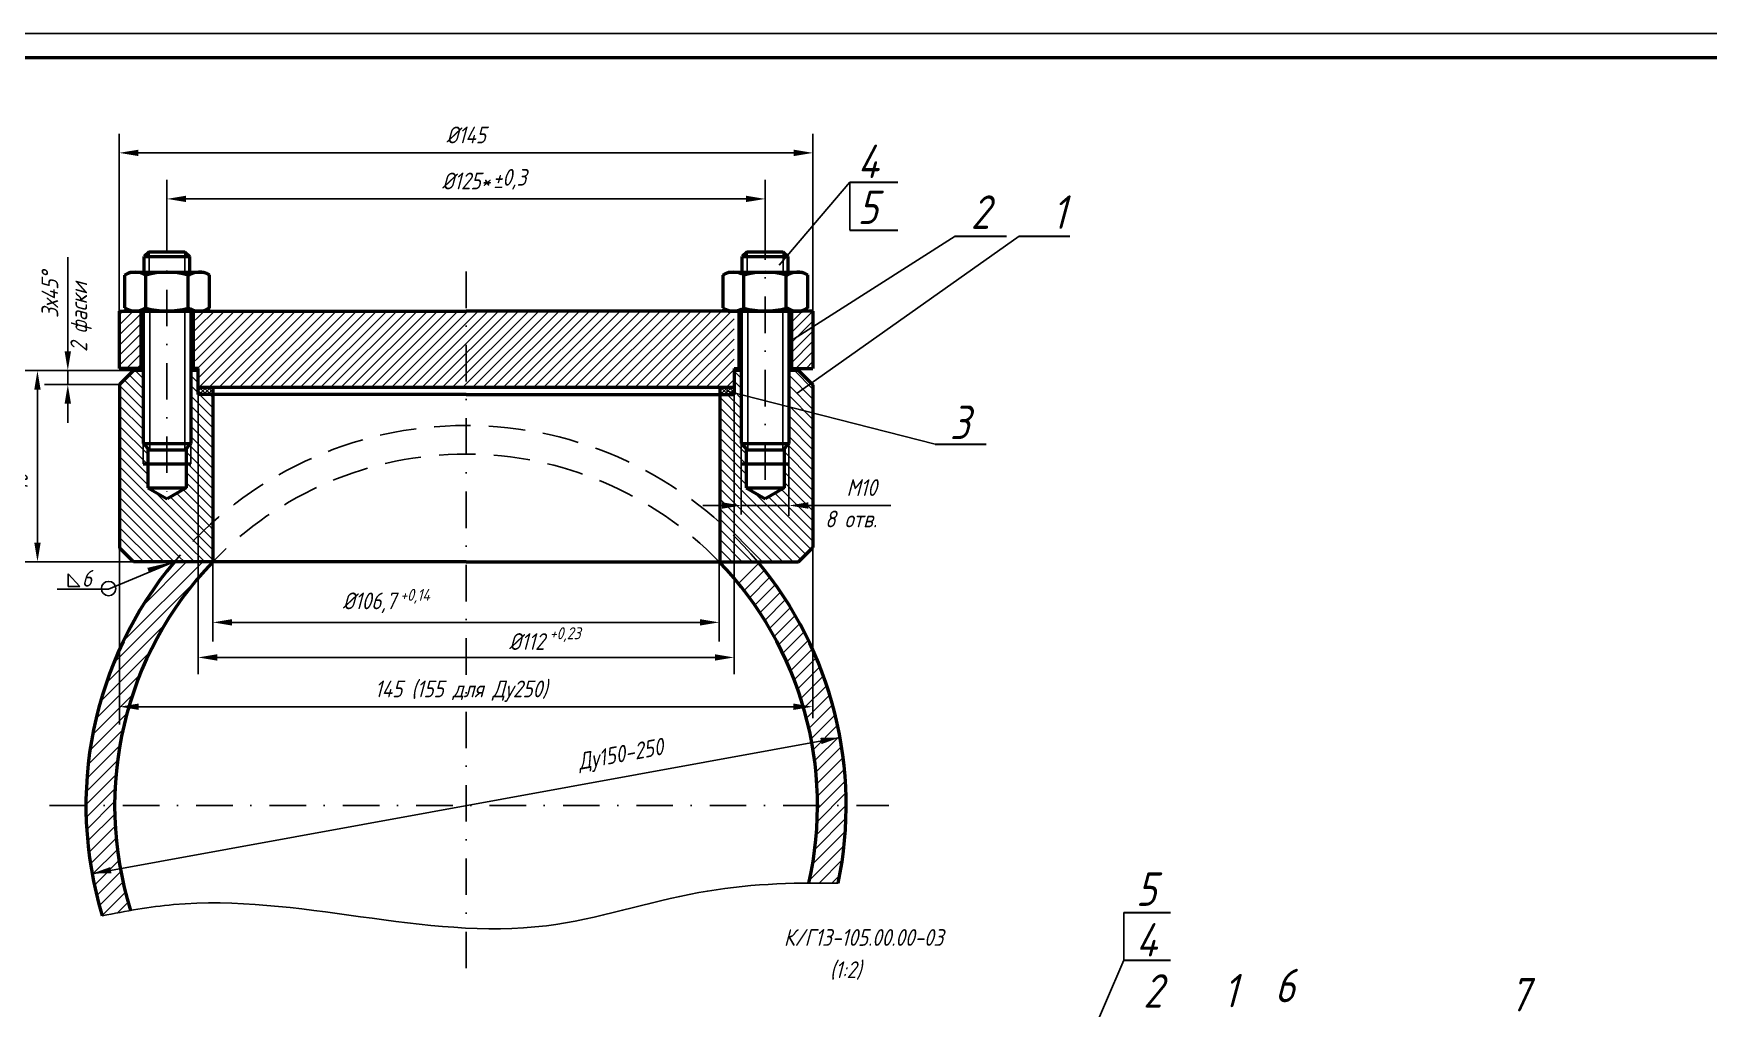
# Model space of a CAD drawing. Header units: inches. Extents: x 4333 to 5224, y 1590 to 2010.
# Drawn here: x 4669.2 to 5019.5, y 1806.3 to 2010.2 of the extents above; entities that cross this region are included whole.
import ezdxf

# ---------------------------------------------------------------- set-up
doc = ezdxf.new("R2010")
doc.units = ezdxf.units.IN
doc.header["$LTSCALE"] = 0.6
doc.header["$MEASUREMENT"] = 0
doc.linetypes.add('DASHDOT', pattern=[25.4, 12.7, -6.35, 0, -6.35])
doc.linetypes.add('DASHED', pattern=[19.05, 12.7, -6.35])
doc.styles.get("Standard").update_dxf_attribs({"font": 'romand.shx', "width": 0.8, "oblique": 15, "height": 3.5})
doc.dimstyles.get("Standard").update_dxf_attribs({"dimtxt": 3.5, "dimasz": 4, "dimexe": 4, "dimexo": 0, "dimgap": 2, "dimtad": 1, "dimrnd": 0.05, "dimtxsty": 'Standard', "dimcen": 0.09, "dimadec": 0, "dimazin": 2, "dimtfac": 1, "dimtmove": 0, "dimatfit": 3, "dimfxl": 0, "dimtolj": 1, "dimtzin": 0, "dimlwd": 25, "dimlwe": 25, "dimarcsym": 0})
pattern_1 = [(45, (-4453.5315, 795.3438), (-1.06066017, 1.06066017), [])]

# ---------------------------------------------------------------- blocks, each defined once
blk = doc.blocks.new('*D313')
at = {"color": 0, "linetype": 'Continuous', "lineweight": 25}
for p, q in [((4689.24, 1939.73), (4666.05, 1939.73)), ((4670.05, 1935.73), (4670.05, 1903.73)), ((4688.94, 1899.73), (4666.05, 1899.73))]:
    blk.add_line(p, q, dxfattribs=at)
at = {"color": 0, "linetype": 'Continuous'}
for points in [[(4669.39, 1935.73), (4670.72, 1935.73), (4670.05, 1939.73)], [(4669.39, 1903.73), (4670.72, 1903.73), (4670.05, 1899.73)]]:
    blk.add_solid(points, dxfattribs=at)
at = {"layer": 'DEFPOINTS', "color": 0, "linetype": 'Continuous'}
for p in [(4689.24, 1939.73), (4670.05, 1899.73), (4688.94, 1899.73)]:
    blk.add_point(p, dxfattribs=at)
at = {"color": 0, "linetype": 'Continuous', "lineweight": 25, "insert": (4666.3, 1916.15), "char_height": 3.5, "attachment_point": 5, "rotation": 90}
blk.add_mtext('\\A1;40', dxfattribs=at)
blk = doc.blocks.new('*D323')
at = {"color": 0, "lineweight": 25}
for p, q in [((4676.4, 1943.73), (4676.4, 1963.43)), ((4690.14, 1939.73), (4672.4, 1939.73)), ((4676.4, 1936.83), (4676.4, 1939.73)), ((4687.24, 1936.83), (4672.4, 1936.83)), ((4676.4, 1932.83), (4676.4, 1928.83))]:
    blk.add_line(p, q, dxfattribs=at)
at = {"color": 0}
for points in [[(4675.73, 1943.73), (4677.07, 1943.73), (4676.4, 1939.73)], [(4675.73, 1932.83), (4677.07, 1932.83), (4676.4, 1936.83)]]:
    blk.add_solid(points, dxfattribs=at)
at = {"layer": 'DEFPOINTS', "color": 0}
for p in [(4676.4, 1939.73), (4690.14, 1939.73), (4687.24, 1936.83)]:
    blk.add_point(p, dxfattribs=at)
at = {"color": 0, "insert": (4672.65, 1955.58), "char_height": 3.5, "attachment_point": 5, "rotation": 90}
blk.add_mtext('\\A1;3х45%%D', dxfattribs=at)
blk = doc.blocks.new('*D318')
at = {"color": 0, "lineweight": 25}
for p, q in [((4697.14, 1964.85), (4697.14, 1979.63)), ((4822.24, 1964.85), (4822.24, 1979.63)), ((4701.14, 1975.63), (4818.24, 1975.63))]:
    blk.add_line(p, q, dxfattribs=at)
at = {"color": 0}
for points in [[(4701.14, 1976.3), (4701.14, 1974.97), (4697.14, 1975.63)], [(4818.24, 1976.3), (4818.24, 1974.97), (4822.24, 1975.63)]]:
    blk.add_solid(points, dxfattribs=at)
at = {"layer": 'DEFPOINTS', "color": 0}
for p in [(4822.24, 1975.63), (4697.14, 1964.85), (4822.24, 1964.85)]:
    blk.add_point(p, dxfattribs=at)
at = {"color": 0, "insert": (4759.69, 1979.38), "char_height": 3.5, "attachment_point": 5}
blk.add_mtext('\\A1;%%C125*', dxfattribs=at)
blk = doc.blocks.new('*D330')
at = {"color": 0, "lineweight": 25}
for p, q in [((4687.14, 1952.18), (4687.14, 1989.26)), ((4832.24, 1952.18), (4832.24, 1989.26)), ((4691.14, 1985.26), (4828.24, 1985.26))]:
    blk.add_line(p, q, dxfattribs=at)
at = {"color": 0}
for points in [[(4691.14, 1985.92), (4691.14, 1984.59), (4687.14, 1985.26)], [(4828.24, 1985.92), (4828.24, 1984.59), (4832.24, 1985.26)]]:
    blk.add_solid(points, dxfattribs=at)
at = {"layer": 'DEFPOINTS', "color": 0}
for p in [(4832.24, 1985.26), (4687.14, 1952.18), (4832.24, 1952.18)]:
    blk.add_point(p, dxfattribs=at)
at = {"color": 0, "insert": (4759.69, 1989.01), "char_height": 3.5, "attachment_point": 5}
blk.add_mtext('\\A1;%%C145', dxfattribs=at)

msp = doc.modelspace()

# ---------------------------------------------------------------- hatches: boundary and pattern name
h = msp.add_hatch()
h.set_pattern_fill('ANSI31', color=256, scale=12, style=0)
h.set_pattern_definition(pattern_1)
h.paths.add_polyline_path([(4832.243, 1952.183), (4827.743, 1952.183), (4827.743, 1940.183), (4832.243, 1940.183)])
h.paths.add_polyline_path([(4815.743, 1952.183), (4813.113, 1952.183), (4809.152, 1952.183), (4813.998, 1936.183), (4815.743, 1936.183)])
h.paths.add_polyline_path([(4809.152, 1952.183), (4759.693, 1952.183), (4759.693, 1936.183), (4813.998, 1936.183)])
h.paths.add_polyline_path([(4759.693, 1952.183), (4703.643, 1952.183), (4703.643, 1940.183), (4703.643, 1936.183), (4759.693, 1936.183)])
h.paths.add_polyline_path([(4691.643, 1952.183), (4688.013, 1952.183), (4687.143, 1952.183), (4687.143, 1940.183), (4691.643, 1940.183)])
h = msp.add_hatch()
h.set_pattern_fill('ANSI31', color=256, scale=12, style=0)
h.set_pattern_definition(pattern_1)
h.paths.add_polyline_path([(4703.643, 1952.183), (4702.643, 1952.183), (4702.643, 1940.183), (4703.643, 1940.183)])
h = msp.add_hatch()
h.set_pattern_fill('ANSI37', color=256, scale=5, style=0)
h.set_pattern_definition([(45, (-3365.6407, 947.7518), (-0.44194174, 0.44194174), []), (135, (-3365.6407, 947.7518), (-0.44194174, -0.44194174), [])])
h.paths.add_polyline_path([(4706.743, 1936.183), (4703.743, 1936.183), (4703.743, 1934.733), (4706.743, 1934.733)])
h = msp.add_hatch()
h.set_pattern_fill('ANSI37', color=256, scale=5, style=0)
h.set_pattern_definition([(45, (-3256.6407, 947.7518), (-0.44194174, 0.44194174), []), (135, (-3256.6407, 947.7518), (-0.44194174, -0.44194174), [])])
h.paths.add_polyline_path([(4815.743, 1936.183), (4812.743, 1936.183), (4812.743, 1934.733), (4815.743, 1934.733)])

# ---------------------------------------------------------------- linework, layer by layer
at = {"lineweight": 25}
for p, q in [((4332.97, 2010.225), (5223.97, 2010.225)), ((4703.643, 1934.733), (4703.643, 1876.253)), ((4815.743, 1934.733), (4815.743, 1876.253)), ((4687.243, 1903.559), (4687.243, 1902.633)), ((4832.243, 1903.658), (4832.243, 1867.047)), ((4706.743, 1899.733), (4706.743, 1883.072)), ((4812.643, 1899.733), (4812.643, 1883.072)), ((4710.743, 1887.072), (4808.643, 1887.072)), ((4707.643, 1879.734), (4811.743, 1879.734)), ((4691.243, 1869.428), (4828.169, 1869.428)), ((4837.905, 1863.009), (4681.481, 1834.505))]:
    msp.add_line(p, q, dxfattribs=at)
at = {"lineweight": 50}
for p, q in [((4352.97, 2005.225), (5218.97, 2005.225)), ((4693.393, 1964.538), (4692.343, 1963.6)), ((4692.343, 1960.308), (4692.343, 1963.6)), ((4692.343, 1963.6), (4701.943, 1963.6)), ((4693.393, 1964.538), (4700.893, 1964.538)), ((4700.893, 1964.538), (4701.943, 1963.6)), ((4701.943, 1960.308), (4701.943, 1963.6)), ((4818.493, 1964.538), (4817.443, 1963.6)), ((4817.443, 1960.308), (4817.443, 1963.6)), ((4817.443, 1963.6), (4827.043, 1963.6)), ((4818.493, 1964.538), (4825.993, 1964.538)), ((4825.993, 1964.538), (4827.043, 1963.6)), ((4827.043, 1960.308), (4827.043, 1963.6)), ((4687.143, 1952.183), (4759.693, 1952.183)), ((4687.143, 1952.183), (4687.143, 1940.183)), ((4688.013, 1952.183), (4706.273, 1952.183)), ((4691.643, 1952.183), (4691.643, 1940.183)), ((4692.162, 1952.183), (4692.162, 1924.445)), ((4692.167, 1952.183), (4692.167, 1928.641)), ((4702.127, 1952.183), (4702.127, 1928.648)), ((4702.127, 1952.183), (4702.127, 1924.445)), ((4702.643, 1952.183), (4702.643, 1940.183)), ((4832.243, 1952.183), (4759.693, 1952.183)), ((4816.743, 1952.183), (4816.743, 1940.183)), ((4817.254, 1952.183), (4817.254, 1924.445)), ((4827.219, 1952.183), (4827.219, 1924.445)), ((4827.743, 1952.183), (4827.743, 1940.183)), ((4832.243, 1952.183), (4832.243, 1940.183)), ((4692.167, 1940.183), (4687.143, 1940.183)), ((4692.167, 1940.183), (4687.143, 1940.183)), ((4690.143, 1939.733), (4687.243, 1936.833)), ((4692.182, 1939.733), (4690.143, 1939.733)), ((4703.643, 1940.183), (4702.127, 1940.183)), ((4703.643, 1939.733), (4702.132, 1939.733)), ((4815.743, 1940.183), (4815.743, 1934.733)), ((4815.743, 1940.183), (4817.259, 1940.183)), ((4817.259, 1939.735), (4815.743, 1939.735)), ((4827.219, 1940.183), (4832.243, 1940.183)), ((4829.241, 1939.735), (4827.219, 1939.735)), ((4829.241, 1939.735), (4832.243, 1936.733)), ((4687.243, 1936.833), (4687.243, 1902.633)), ((4815.743, 1936.183), (4703.643, 1936.183)), ((4759.743, 1934.733), (4703.643, 1934.733)), ((4706.743, 1936.183), (4706.743, 1899.733)), ((4759.743, 1934.733), (4815.743, 1934.733)), ((4812.743, 1936.183), (4812.743, 1899.733)), ((4832.243, 1936.733), (4832.243, 1902.733)), ((4702.127, 1926.902), (4702.127, 1924.445)), ((4817.254, 1926.983), (4817.254, 1924.445)), ((4817.254, 1926.902), (4817.254, 1924.445)), ((4827.219, 1926.902), (4827.219, 1924.445)), ((4692.162, 1924.445), (4693.502, 1923.105)), ((4692.162, 1924.445), (4702.127, 1924.445)), ((4693.151, 1923.456), (4693.151, 1915.225)), ((4702.127, 1924.445), (4700.786, 1923.105)), ((4701.151, 1923.47), (4701.151, 1915.225)), ((4817.254, 1924.445), (4818.594, 1923.105)), ((4817.254, 1924.445), (4827.219, 1924.445)), ((4818.243, 1923.456), (4818.243, 1915.225)), ((4827.219, 1924.445), (4825.878, 1923.105)), ((4826.243, 1923.47), (4826.243, 1915.225)), ((4692.162, 1920.225), (4702.127, 1920.225)), ((4700.786, 1923.105), (4693.502, 1923.105)), ((4817.254, 1920.225), (4827.219, 1920.225)), ((4825.878, 1923.105), (4818.594, 1923.105)), ((4693.151, 1915.225), (4697.151, 1912.939)), ((4693.151, 1915.225), (4701.151, 1915.225)), ((4701.151, 1915.225), (4697.151, 1912.939)), ((4818.243, 1915.225), (4822.243, 1912.939)), ((4818.243, 1915.225), (4826.243, 1915.225)), ((4826.243, 1915.225), (4822.243, 1912.939)), ((4706.743, 1906.949), (4706.743, 1901.408)), ((4690.143, 1899.733), (4687.243, 1902.633)), ((4829.243, 1899.733), (4832.243, 1902.733)), ((4728.25, 1899.733), (4690.143, 1899.733)), ((4759.743, 1899.733), (4721.531, 1899.733)), ((4759.693, 1899.733), (4829.243, 1899.733))]:
    msp.add_line(p, q, dxfattribs=at)
for p, q in [((4825.157, 1961.776), (4839.941, 1979.122)), ((4839.941, 1979.122), (4839.941, 1969.122)), ((4861.986, 1967.861), (4828.182, 1946.312)), ((4828.938, 1935.001), (4875.368, 1967.808)), ((4693.393, 1964.538), (4693.393, 1960.308)), ((4700.893, 1964.538), (4700.893, 1960.308)), ((4818.493, 1964.538), (4818.493, 1960.308)), ((4825.993, 1964.538), (4825.993, 1960.308)), ((4693.554, 1924.433), (4693.554, 1952.183)), ((4700.853, 1924.433), (4700.853, 1952.183)), ((4818.646, 1924.433), (4818.646, 1952.183)), ((4825.945, 1924.433), (4825.945, 1952.183)), ((4692.167, 1933.814), (4688.195, 1937.785)), ((4692.167, 1935.935), (4689.256, 1938.846)), ((4692.167, 1938.056), (4690.49, 1939.733)), ((4692.182, 1939.733), (4692.182, 1924.433)), ((4702.132, 1939.733), (4702.132, 1924.433)), ((4703.643, 1937.187), (4702.132, 1938.698)), ((4703.643, 1939.308), (4703.218, 1939.733)), ((4817.243, 1938.138), (4815.743, 1939.638)), ((4817.243, 1936.017), (4815.743, 1937.517)), ((4817.254, 1939.733), (4817.254, 1932.779)), ((4827.205, 1939.733), (4827.205, 1933.15)), ((4832.243, 1933.745), (4827.243, 1938.745)), ((4832.243, 1935.866), (4828.376, 1939.733)), ((4687.243, 1936.833), (4671.54, 1936.833)), ((4671.54, 1936.833), (4672.28, 1936.833)), ((4692.167, 1931.692), (4687.243, 1936.616)), ((4692.167, 1929.571), (4687.243, 1934.495)), ((4703.643, 1935.065), (4702.132, 1936.576)), ((4706.743, 1929.844), (4702.132, 1934.455)), ((4706.743, 1931.965), (4703.976, 1934.733)), ((4706.743, 1934.087), (4706.097, 1934.733)), ((4817.243, 1929.653), (4812.743, 1934.153)), ((4814.101, 1935.526), (4857.774, 1924.361)), ((4817.243, 1931.774), (4814.284, 1934.733)), ((4817.243, 1933.895), (4815.743, 1935.395)), ((4832.243, 1931.623), (4827.243, 1936.623)), ((4832.243, 1929.502), (4827.243, 1934.502)), ((4692.162, 1927.455), (4687.243, 1932.373)), ((4692.162, 1925.333), (4687.243, 1930.252)), ((4706.743, 1927.723), (4702.132, 1932.334)), ((4706.743, 1925.601), (4702.132, 1930.213)), ((4817.254, 1927.52), (4812.743, 1932.031)), ((4832.243, 1927.381), (4827.243, 1932.381)), ((4832.243, 1925.259), (4827.243, 1930.259)), ((4693.143, 1922.231), (4687.243, 1928.131)), ((4693.554, 1923.105), (4693.554, 1926.806)), ((4700.853, 1923.172), (4700.853, 1927.405)), ((4706.743, 1923.48), (4702.127, 1928.096)), ((4817.254, 1925.399), (4812.743, 1929.91)), ((4818.243, 1922.289), (4812.743, 1927.789)), ((4817.254, 1927.138), (4817.254, 1920.225)), ((4818.646, 1923.105), (4818.646, 1926.806)), ((4825.945, 1923.172), (4825.945, 1927.405)), ((4832.243, 1923.138), (4827.243, 1928.138)), ((4693.143, 1920.11), (4687.243, 1926.01)), ((4693.151, 1917.98), (4687.243, 1923.888)), ((4692.162, 1924.445), (4692.162, 1920.225)), ((4706.743, 1919.237), (4701.831, 1924.149)), ((4706.743, 1921.359), (4702.127, 1925.975)), ((4702.127, 1924.445), (4702.127, 1920.225)), ((4818.243, 1920.167), (4812.743, 1925.667)), ((4818.243, 1918.046), (4812.743, 1923.546)), ((4832.243, 1918.895), (4826.956, 1924.182)), ((4832.243, 1921.017), (4827.219, 1926.041)), ((4827.219, 1924.445), (4827.219, 1920.225)), ((4693.151, 1915.859), (4687.243, 1921.767)), ((4706.743, 1917.116), (4701.143, 1922.716)), ((4706.743, 1914.995), (4701.143, 1920.595)), ((4818.243, 1915.925), (4812.743, 1921.425)), ((4817.254, 1920.225), (4817.254, 1909.661)), ((4832.243, 1916.774), (4826.243, 1922.774)), ((4832.243, 1914.653), (4826.243, 1920.653)), ((4827.219, 1920.225), (4827.219, 1909.36)), ((4702.703, 1904.186), (4687.243, 1919.646)), ((4701.667, 1903.1), (4687.243, 1917.524)), ((4706.743, 1912.873), (4701.151, 1918.466)), ((4706.743, 1910.752), (4701.151, 1916.344)), ((4820.535, 1911.511), (4812.743, 1919.303)), ((4818.414, 1911.511), (4812.743, 1917.182)), ((4832.243, 1912.531), (4826.243, 1918.531)), ((4832.243, 1910.41), (4826.243, 1916.41)), ((4700.651, 1901.995), (4687.243, 1915.403)), ((4699.655, 1900.869), (4687.243, 1913.282)), ((4703.759, 1905.251), (4694.63, 1914.38)), ((4704.835, 1906.297), (4697.813, 1913.318)), ((4705.931, 1907.322), (4699.163, 1914.089)), ((4706.743, 1908.631), (4700.513, 1914.861)), ((4828.071, 1899.733), (4812.743, 1915.061)), ((4825.95, 1899.733), (4812.743, 1912.94)), ((4822.656, 1911.511), (4819.876, 1914.292)), ((4824.778, 1911.511), (4822.947, 1913.342)), ((4832.243, 1906.167), (4824.297, 1914.113)), ((4832.243, 1908.289), (4825.647, 1914.885)), ((4698.671, 1899.733), (4687.243, 1911.16)), ((4823.828, 1899.733), (4812.743, 1910.818)), ((4829.718, 1900.208), (4818.414, 1911.511)), ((4830.778, 1901.268), (4820.535, 1911.511)), ((4831.839, 1902.329), (4822.656, 1911.511)), ((4832.243, 1904.046), (4824.778, 1911.511)), ((4696.549, 1899.733), (4687.243, 1909.039)), ((4694.428, 1899.733), (4687.243, 1906.918)), ((4706.743, 1904.388), (4704.835, 1906.297)), ((4706.743, 1906.51), (4705.931, 1907.322)), ((4821.707, 1899.733), (4812.743, 1908.697)), ((4819.586, 1899.733), (4812.743, 1906.576)), ((4692.307, 1899.733), (4687.243, 1904.796)), ((4690.185, 1899.733), (4687.243, 1902.675)), ((4687.243, 1902.675), (4687.243, 1865.73)), ((4705.034, 1899.733), (4701.667, 1903.1)), ((4706.743, 1900.146), (4702.703, 1904.186)), ((4706.743, 1902.267), (4703.759, 1905.251)), ((4817.464, 1899.733), (4812.743, 1904.454)), ((4815.343, 1899.733), (4812.743, 1902.333)), ((4698.802, 1899.822), (4684.938, 1893.991)), ((4688.012, 1883.137), (4704.608, 1899.734)), ((4727.193, 1899.733), (4688.943, 1899.733)), ((4692.072, 1890.562), (4701.243, 1899.733)), ((4700.792, 1899.733), (4699.655, 1900.869)), ((4702.913, 1899.733), (4700.651, 1901.995)), ((4759.743, 1899.733), (4797.855, 1899.733)), ((4787.534, 1899.733), (4804.978, 1899.733)), ((4812.752, 1899.733), (4792.193, 1899.733)), ((4813.222, 1899.733), (4812.743, 1900.212)), ((4816.653, 1895.209), (4820.916, 1899.472)), ((4678.905, 1894.536), (4676.488, 1897.206)), ((4676.488, 1897.206), (4676.488, 1894.536)), ((4676.488, 1896.825), (4676.488, 1897.206)), ((4685.996, 1878.572), (4703.202, 1895.778)), ((4817.827, 1893.731), (4822.102, 1898.005)), ((4818.967, 1892.219), (4823.255, 1896.507)), ((4684.938, 1893.991), (4674.169, 1893.991)), ((4676.488, 1894.536), (4678.905, 1894.536)), ((4820.071, 1890.671), (4824.377, 1894.977)), ((4821.139, 1889.088), (4825.465, 1893.414)), ((4822.172, 1887.469), (4826.521, 1891.818)), ((4823.168, 1885.813), (4827.543, 1890.189)), ((4824.127, 1884.12), (4828.532, 1888.525)), ((4684.425, 1874.35), (4696.697, 1886.622)), ((4825.047, 1882.389), (4829.485, 1886.827)), ((4825.928, 1880.619), (4830.403, 1885.094)), ((4826.769, 1878.808), (4831.285, 1883.324)), ((4827.569, 1876.956), (4832.13, 1881.517)), ((4683.223, 1870.496), (4693.563, 1880.836)), ((4828.325, 1875.061), (4832.936, 1879.672)), ((4829.037, 1873.121), (4833.703, 1877.787)), ((4682.295, 1866.916), (4691.462, 1876.083)), ((4829.703, 1871.136), (4834.43, 1875.862)), ((4681.582, 1863.552), (4689.932, 1871.902)), ((4830.321, 1869.102), (4835.114, 1873.895)), ((4830.889, 1867.018), (4835.755, 1871.884)), ((4681.045, 1860.363), (4688.785, 1868.103)), ((4831.403, 1864.88), (4836.35, 1869.827)), ((4831.861, 1862.687), (4836.898, 1867.723)), ((4680.656, 1857.322), (4687.917, 1864.584)), ((4832.26, 1860.434), (4837.395, 1865.569)), ((4680.394, 1854.409), (4687.268, 1861.283)), ((4832.595, 1858.117), (4837.84, 1863.362)), ((4832.861, 1855.732), (4838.229, 1861.1)), ((4680.244, 1851.607), (4686.797, 1858.16)), ((4833.054, 1853.273), (4838.559, 1858.778)), ((4680.193, 1848.905), (4686.475, 1855.186)), ((4833.167, 1850.734), (4838.826, 1856.393)), ((4833.19, 1848.106), (4839.024, 1853.94)), ((4680.231, 1846.291), (4686.281, 1852.34)), ((4833.115, 1845.38), (4839.149, 1851.413)), ((4680.35, 1843.759), (4686.198, 1849.606)), ((4680.544, 1841.3), (4686.215, 1846.971)), ((4832.93, 1842.542), (4839.193, 1848.805)), ((4680.805, 1838.91), (4686.321, 1844.426)), ((4832.158, 1836.468), (4839.007, 1843.316)), ((4832.618, 1839.579), (4839.149, 1846.11)), ((4681.131, 1836.584), (4686.508, 1841.961)), ((4681.515, 1834.317), (4686.769, 1839.571)), ((4831.524, 1833.181), (4838.754, 1840.411)), ((4681.956, 1832.106), (4687.1, 1837.249)), ((4833.554, 1832.559), (4838.375, 1837.381)), ((4682.45, 1829.948), (4687.494, 1834.992)), ((4682.994, 1827.841), (4687.947, 1832.794)), ((4836.18, 1832.534), (4837.85, 1834.204)), ((4683.586, 1825.781), (4688.458, 1830.653)), ((4686.777, 1826.321), (4689.021, 1828.564)), ((4897.239, 1816.418), (4897.239, 1826.418)), ((4884.18, 1786.069), (4897.239, 1816.418))]:
    msp.add_line(p, q)
at = {"lineweight": 30}
for p, q in [((4839.941, 1979.122), (4850.011, 1979.122)), ((4839.941, 1969.122), (4850.011, 1969.122)), ((4861.986, 1967.861), (4872.723, 1967.861)), ((4875.368, 1967.808), (4885.96, 1967.808)), ((4857.774, 1924.361), (4868.437, 1924.361)), ((4897.239, 1826.418), (4907.007, 1826.418)), ((4897.239, 1816.418), (4907.007, 1816.418))]:
    msp.add_line(p, q, dxfattribs=at)
at = {"linetype": 'DASHDOT'}
for p, q in [((4697.143, 1971.957), (4697.143, 1912.483)), ((4759.693, 1960.433), (4759.693, 1812.973)), ((4672.588, 1848.757), (4848.098, 1848.757))]:
    msp.add_line(p, q, dxfattribs=at)
at = {"linetype": 'DASHDOT', "lineweight": 25}
msp.add_line((4822.243, 1970.536), (4822.243, 1912.218), dxfattribs=at)
at = {"linetype": 'Continuous', "lineweight": 50}
for p, q in [((4688.287, 1959.652), (4689.415, 1960.308)), ((4688.287, 1959.652), (4688.287, 1952.839)), ((4689.415, 1960.308), (4704.871, 1960.308)), ((4692.715, 1952.798), (4692.715, 1959.693)), ((4701.571, 1952.798), (4701.571, 1959.693)), ((4705.999, 1959.652), (4704.871, 1960.308)), ((4705.999, 1959.735), (4705.999, 1952.756)), ((4813.387, 1959.652), (4814.515, 1960.308)), ((4813.387, 1959.652), (4813.387, 1952.839)), ((4814.515, 1960.308), (4829.971, 1960.308)), ((4817.815, 1952.798), (4817.815, 1959.693)), ((4826.671, 1952.798), (4826.671, 1959.693)), ((4831.099, 1959.652), (4829.971, 1960.308)), ((4831.099, 1959.735), (4831.099, 1952.756)), ((4688.287, 1952.839), (4689.415, 1952.183)), ((4689.415, 1952.183), (4704.871, 1952.183)), ((4704.871, 1952.183), (4689.415, 1952.183)), ((4705.999, 1952.839), (4704.871, 1952.183)), ((4813.387, 1952.839), (4814.515, 1952.183)), ((4814.515, 1952.183), (4829.971, 1952.183)), ((4829.971, 1952.183), (4814.515, 1952.183)), ((4831.099, 1952.839), (4829.971, 1952.183)), ((4703.643, 1934.733), (4703.643, 1940.183))]:
    msp.add_line(p, q, dxfattribs=at)
at = {"linetype": 'Continuous', "lineweight": 25}
for p, q in [((4827.243, 1939.733), (4829.243, 1939.733)), ((4813.243, 1911.511), (4809.243, 1911.511)), ((4817.243, 1911.511), (4827.243, 1911.511)), ((4831.243, 1911.511), (4848.537, 1911.511))]:
    msp.add_line(p, q, dxfattribs=at)
at = {"color": 0, "linetype": 'ByBlock'}
msp.add_line((4759.743, 1934.733), (4771.193, 1934.733), dxfattribs=at)
at = {"color": 0}
msp.add_line((4804.932, 1899.733), (4804.973, 1899.774), dxfattribs=at)
msp.add_lwpolyline([(4698.802, 1899.822, 0, 1, 0), (4693.192, 1897.994, 1, 1, 0)], format="xyseb")
msp.add_circle((4684.933, 1894.138), 1.5)
at = {"linetype": 'Continuous', "lineweight": 50}
for centre, radius, start, end in [((4690.501, 1956.245), 4.062, 56.97534, 123.02466), ((4697.143, 1944.058), 16.25, 74.18691, 105.81309), ((4703.919, 1956.245), 4.062, 59.18985, 125.2963), ((4815.601, 1956.245), 4.062, 56.97534, 123.02466), ((4822.243, 1944.058), 16.25, 74.18691, 105.81309), ((4829.019, 1956.245), 4.062, 59.18985, 125.2963), ((4690.501, 1956.245), 4.062, 236.97534, 303.02466), ((4697.143, 1968.433), 16.25, 254.18691, 285.81309), ((4703.919, 1956.245), 4.062, 234.7037, 300.81015), ((4703.919, 1956.245), 4.062, 234.7037, 300.81015), ((4815.601, 1956.245), 4.062, 236.97534, 303.02466), ((4822.243, 1968.433), 16.25, 254.18691, 285.81309), ((4829.019, 1956.245), 4.062, 234.7037, 300.81015), ((4829.019, 1956.245), 4.062, 234.7037, 300.81015)]:
    msp.add_arc(centre, radius, start, end, dxfattribs=at)
at = {"linetype": 'DASHED'}
for radius, start, end in [(79.5, 39.88188, 140.11812), (73.5, 43.91181, 136.08819)]:
    msp.add_arc((4759.693, 1848.757), radius, start, end, dxfattribs=at)
at = {"lineweight": 50}
for radius, start, end in [(79.5, 140.11812, 196.85623), (73.5, 136.08819, 197.36293), (73.5, 347.26569, 43.91181), (79.5, 348.20667, 39.88188)]:
    msp.add_arc((4759.693, 1848.757), radius, start, end, dxfattribs=at)
msp.add_open_spline([(4683.609, 1825.704), (4688.558, 1826.691), (4719.312, 1832.298), (4761.997, 1816.252), (4807.129, 1831.885), (4827.71, 1832.721), (4837.515, 1832.509)], degree=3, knots=[279.514233, 279.514233, 279.514233, 279.514233, 294.5321766, 372.6572984, 405.2695659, 434.5864615, 434.5864615, 434.5864615, 434.5864615])
at = {"linetype": 'Continuous'}
for points in [[(4813.243, 1912.178), (4813.243, 1910.845), (4817.243, 1911.511)], [(4831.243, 1912.178), (4831.243, 1910.845), (4827.243, 1911.511)]]:
    msp.add_solid(points, dxfattribs=at)
for points in [[(4710.743, 1887.739), (4710.743, 1886.405), (4706.743, 1887.072)], [(4808.643, 1887.739), (4808.643, 1886.405), (4812.643, 1887.072)], [(4707.643, 1880.401), (4707.643, 1879.068), (4703.643, 1879.734)], [(4811.743, 1880.401), (4811.743, 1879.068), (4815.743, 1879.734)], [(4691.243, 1870.095), (4691.243, 1868.762), (4687.243, 1869.428)], [(4828.169, 1870.095), (4828.169, 1868.762), (4832.169, 1869.428)], [(4833.776, 1862.919), (4834.015, 1861.608), (4837.831, 1862.981)], [(4685.297, 1835.9), (4685.536, 1834.588), (4681.482, 1834.527)]]:
    msp.add_solid(points)
at = {"layer": 'DEFPOINTS', "color": 0, "linetype": 'ByBlock'}
for p in [(4697.143, 1952.183), (4697.143, 1952.183), (4702.193, 1952.183), (4702.193, 1952.183), (4689.243, 1939.733), (4689.243, 1939.733), (4689.243, 1939.733), (4703.743, 1939.733), (4815.693, 1940.183), (4815.743, 1940.183), (4821.693, 1940.183), (4822.243, 1939.634), (4831.693, 1940.183), (4706.743, 1934.733), (4812.743, 1934.733), (4815.693, 1936.183), (4815.693, 1936.183), (4815.693, 1936.183), (4817.243, 1920.225), (4826.243, 1920.225), (4826.243, 1920.225), (4827.243, 1920.225), (4827.243, 1920.225), (4822.243, 1915.225), (4822.243, 1915.225), (4689.243, 1899.733), (4759.693, 1899.733)]:
    msp.add_point(p, dxfattribs=at)
at = {"layer": 'DEFPOINTS', "color": 0, "linetype": 'ByBlock', "lineweight": 50}
msp.add_point((4702.953, 1952.183), dxfattribs=at)

# ---------------------------------------------------------------- texts
at = {"linetype": 'Continuous', "lineweight": 25, "oblique": 15, "width": 0.8}
for s, height, p in [('+0,3', 3.5, (4765.282, 1978.395)), ('-', 3.5, (4765.111, 1976.657)), ('8 отв.', 3.5, (4834.774, 1906.942)), ('6', 3.5, (4679.336, 1894.537)), ('+0,14', 2.5, (4745.941, 1891.573)), ('+0,23', 2.5, (4777.201, 1883.543))]:
    msp.add_text(s, height=height, dxfattribs=at).set_placement(p)
msp.add_text('2 фаски', height=3.5, rotation=90, dxfattribs=at).set_placement((4680.451, 1943.644))
at = {"linetype": 'Continuous', "lineweight": 30, "char_height": 7, "width": 19.02954, "attachment_point": 1}
for s, insert in [('4', (4841.555, 1986.979)), ('5', (4841.555, 1977.384)), ('2', (4865.235, 1976.368)), ('1', (4882.235, 1976.368)), ('3', (4860.861, 1932.393)), ('5', (4899.791, 1834.785)), ('4', (4899.791, 1824.174)), ('6', (4928.806, 1814.618)), ('2', (4901.324, 1813.49)), ('1', (4918.03, 1813.56)), ('7', (4977.946, 1812.707))]:
    msp.add_mtext(s, dxfattribs=dict(at, insert=insert))
at = {"linetype": 'Continuous', "lineweight": 25, "char_height": 3.5, "attachment_point": 5}
for s, insert in [('\\A1;М10', (4842.424, 1915.261)), ('\\A1;%%C112', (4772.39, 1883.057))]:
    msp.add_mtext(s, dxfattribs=dict(at, insert=insert))
at = {"char_height": 3.5, "attachment_point": 5}
for s, insert in [('\\A1;%%C106,7', (4739.441, 1891.155)), ('\\A1;145 (155 для Ду250)', (4758.64, 1872.674))]:
    msp.add_mtext(s, dxfattribs=dict(at, insert=insert))
at = {"insert": (4792.069, 1859.098), "char_height": 3.5, "attachment_point": 5, "rotation": 10.32744}
msp.add_mtext('Ду150-250', dxfattribs=at)
at = {"lineweight": 30, "char_height": 3.5, "attachment_point": 1}
for s, insert, width in [('К/Г13-105.00.00-03', (4826.156, 1822.917), 60.47844), ('(1:2)', (4835.775, 1816.172), 22.42978)]:
    msp.add_mtext(s, dxfattribs=dict(at, insert=insert, width=width))

# ---------------------------------------------------------------- dimensions: what is measured, and where the dimension line sits
for base, p1, p2, text, picture, middle in [((4832.243, 1985.257), (4687.143, 1952.183), (4832.243, 1952.183), '%%C145', '*D330', (4759.693, 1989.007)), ((4822.243, 1975.634), (4697.143, 1964.848), (4822.243, 1964.848), '%%C125*', '*D318', (4759.693, 1979.384))]:
    dim = msp.add_linear_dim(base=base, p1=p1, p2=p2, text=text, dimstyle='Standard')
    dim.commit()
    dim.dimension.update_dxf_attribs({"geometry": picture, "text_midpoint": middle})
dim = msp.add_linear_dim(base=(4676.399, 1939.733), p1=(4687.243, 1936.833), p2=(4690.143, 1939.733), angle=90, text='3х45%%D', dimstyle='Standard')
dim.commit()
dim.dimension.update_dxf_attribs({"geometry": '*D323', "text_midpoint": (4672.649, 1955.579)})
at = {"linetype": 'Continuous', "lineweight": 25}
dim = msp.add_linear_dim(base=(4670.054, 1899.733), p1=(4689.243, 1939.733), p2=(4688.943, 1899.733), angle=90, dimstyle='Standard', override={"dimscale": 1}, dxfattribs=at)
dim.commit()
dim.dimension.update_dxf_attribs({"geometry": '*D313', "text_midpoint": (4670.054, 1916.145), "dimtype": 160})

doc.saveas('drawing.dxf')
